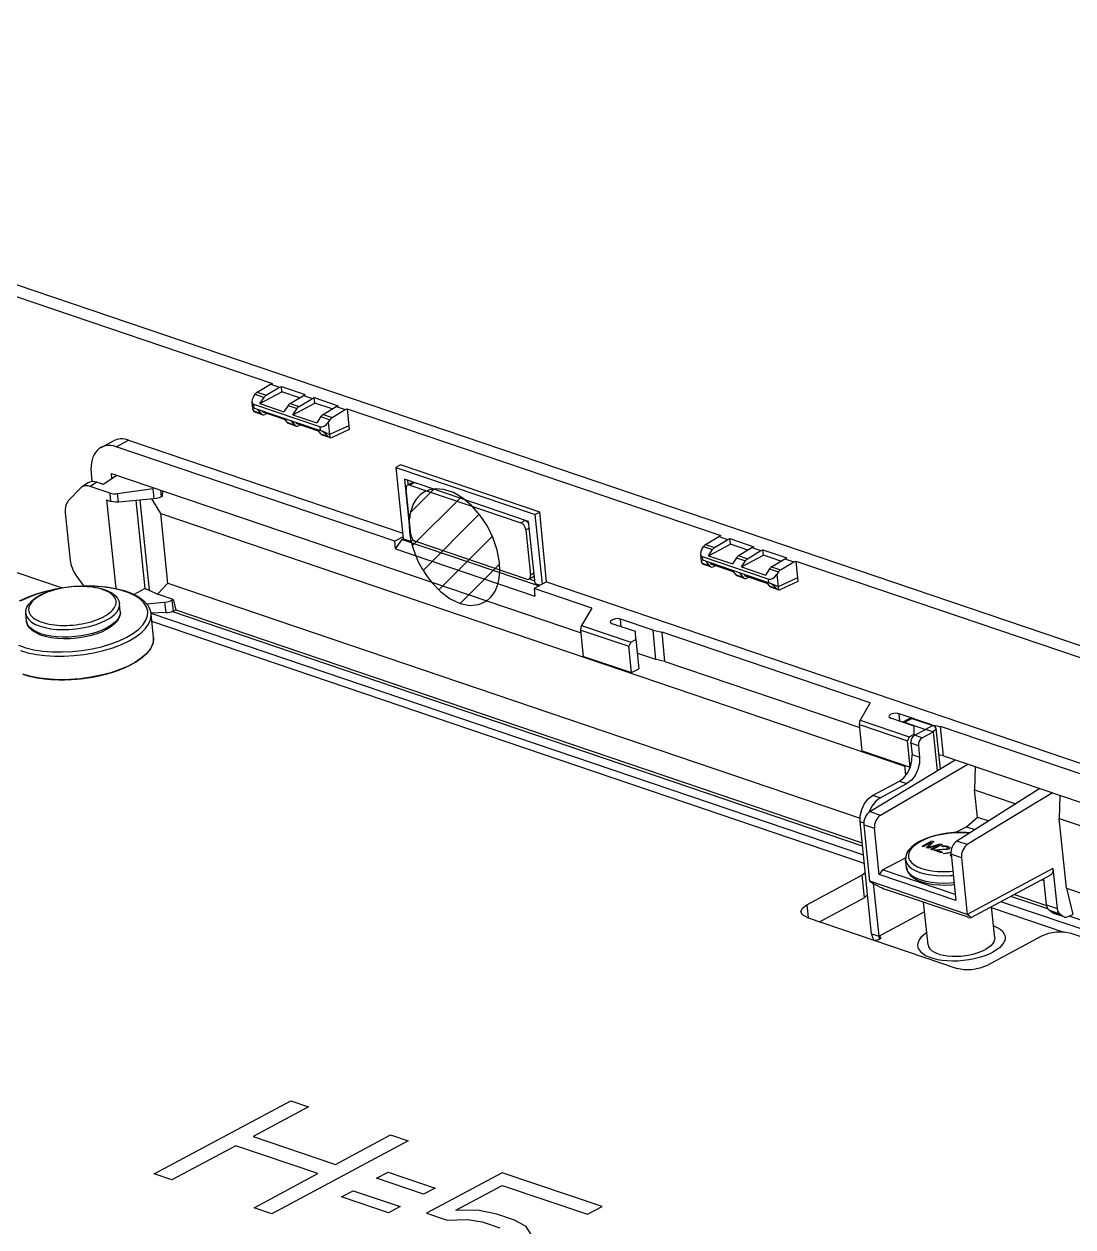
# Model space of a CAD drawing. Header units: millimetres. Extents: x 0 to 594, y 0 to 420.
# Drawn here: x 460.42 to 485.46, y 283.72 to 312.42 of the extents above; entities that cross this region are included whole.
import ezdxf

# ---------------------------------------------------------------- set-up
doc = ezdxf.new("R2010")
doc.units = ezdxf.units.MM
doc.header["$LTSCALE"] = 32.67
doc.layers.get('0').update_dxf_attribs({"linetype": 'CONTINUOUS'})
doc.layers.add('ASSEM_MEM', color=7, linetype='CONTINUOUS')

msp = doc.modelspace()

# ---------------------------------------------------------------- linework, layer by layer
at = {"color": 7, "linetype": 'CONTINUOUS'}
for p, q in [((460.824, 298.789), (460.828, 298.791)), ((461.176, 298.94), (461.328, 298.965)), ((462.719, 298.403), (462.701, 298.583)), ((460.481, 298.172), (460.463, 298.351)), ((462.325, 298.279), (462.322, 298.277)), ((462.719, 298.403), (462.72, 298.364)), ((463.512, 297.783), (463.454, 298.344)), ((460.486, 298.143), (460.481, 298.172)), ((460.513, 298.078), (460.486, 298.143)), ((460.959, 298.113), (461.02, 298.101)), ((462.49, 297.626), (462.691, 297.702)), ((462.691, 297.702), (462.871, 297.787)), ((462.876, 297.79), (462.871, 297.787)), ((462.876, 297.79), (463.032, 297.883)), ((462.931, 297.701), (463.087, 297.794)), ((460.291, 297.595), (460.464, 297.536)), ((460.464, 297.536), (460.658, 297.49)), ((460.658, 297.49), (460.869, 297.457)), ((460.869, 297.457), (461.094, 297.439)), ((461.094, 297.439), (461.328, 297.435)), ((462.045, 297.509), (462.273, 297.561)), ((462.273, 297.561), (462.49, 297.626)), ((463.492, 297.621), (463.436, 297.51)), ((462.904, 297.098), (462.706, 297.014)), ((463.079, 297.192), (462.904, 297.098)), ((460.583, 296.853), (460.39, 296.907)), ((462.489, 296.94), (462.257, 296.879)), ((462.706, 297.014), (462.489, 296.94))]:
    msp.add_line(p, q, dxfattribs=at)
for points in [[(460.315, 298.653), (460.505, 298.742), (460.714, 298.821), (460.939, 298.887), (461.176, 298.94)], [(461.195, 298.935), (461.17, 298.931), (460.941, 298.879), (460.724, 298.815), (460.524, 298.739), (460.344, 298.654)], [(460.463, 298.351), (460.465, 298.425), (460.488, 298.501), (460.534, 298.579), (460.604, 298.655), (460.693, 298.726), (460.799, 298.79)], [(460.824, 298.789), (460.775, 298.761), (460.728, 298.731), (460.687, 298.701), (460.649, 298.669), (460.617, 298.637), (460.59, 298.604), (460.567, 298.572), (460.55, 298.539), (460.538, 298.506), (460.531, 298.472), (460.529, 298.44), (460.533, 298.408), (460.542, 298.376), (460.556, 298.345), (460.576, 298.315), (460.6, 298.287), (460.63, 298.259)], [(460.799, 298.79), (460.916, 298.845), (461.043, 298.892), (461.18, 298.932), (461.324, 298.964), (461.471, 298.987), (461.621, 299.002), (461.77, 299.007), (461.915, 299.003), (462.056, 298.989), (462.188, 298.967), (462.31, 298.934), (462.42, 298.893), (462.515, 298.843), (462.592, 298.784), (462.648, 298.72), (462.684, 298.652), (462.701, 298.583)], [(462.574, 298.753), (462.549, 298.781), (462.52, 298.809), (462.486, 298.835), (462.446, 298.859), (462.403, 298.882), (462.355, 298.903), (462.304, 298.922), (462.25, 298.939), (462.191, 298.955), (462.129, 298.968), (462.064, 298.979), (461.998, 298.987), (461.928, 298.993), (461.858, 298.997), (461.785, 298.999), (461.712, 298.998), (461.638, 298.995), (461.563, 298.99), (461.489, 298.982), (461.415, 298.972), (461.342, 298.96), (461.269, 298.945), (461.199, 298.929), (461.13, 298.91), (461.064, 298.89), (461, 298.867), (460.939, 298.843), (460.881, 298.817), (460.828, 298.791)], [(461.654, 299.003), (461.669, 299.004), (461.916, 299.014), (462.157, 299.008), (462.389, 298.987), (462.608, 298.951), (462.809, 298.9), (462.989, 298.835), (463.145, 298.756)], [(462.923, 298.846), (462.751, 298.905), (462.557, 298.951), (462.345, 298.983), (462.12, 299.002), (461.886, 299.006), (461.854, 299.004)], [(463.193, 298.694), (463.072, 298.775), (462.923, 298.846)], [(462.325, 298.279), (462.375, 298.307), (462.421, 298.337), (462.462, 298.367), (462.5, 298.399), (462.532, 298.431), (462.56, 298.464), (462.582, 298.496), (462.599, 298.53), (462.612, 298.563), (462.619, 298.596), (462.62, 298.628), (462.616, 298.661), (462.607, 298.692), (462.593, 298.723), (462.574, 298.753)], [(462.382, 298.192), (462.485, 298.254), (462.571, 298.32), (462.633, 298.387), (462.676, 298.455), (462.699, 298.525), (462.701, 298.583)], [(463.145, 298.756), (463.272, 298.664), (463.366, 298.563), (463.427, 298.455), (463.454, 298.344)], [(463.33, 298.193), (463.368, 298.3), (463.373, 298.406), (463.345, 298.508), (463.284, 298.605), (463.193, 298.694)], [(460.463, 298.351), (460.464, 298.339), (460.487, 298.272), (460.533, 298.207), (460.601, 298.148), (460.694, 298.094), (460.802, 298.05)], [(460.63, 298.259), (460.664, 298.234), (460.703, 298.209)], [(460.703, 298.209), (460.746, 298.186), (460.794, 298.165), (460.845, 298.146)], [(462.019, 298.158), (462.085, 298.179), (462.15, 298.201), (462.21, 298.225), (462.268, 298.251), (462.322, 298.277)], [(462.719, 298.403), (462.717, 298.331), (462.695, 298.255), (462.65, 298.178), (462.583, 298.103), (462.496, 298.033), (462.392, 297.97)], [(462.72, 298.364), (462.702, 298.293), (462.662, 298.221), (462.6, 298.151), (462.513, 298.081), (462.41, 298.018)], [(463.087, 297.794), (463.22, 297.894), (463.321, 297.994), (463.395, 298.096), (463.44, 298.202), (463.456, 298.306), (463.454, 298.344)], [(461.216, 297.755), (461.071, 297.773), (460.936, 297.802), (460.813, 297.84), (460.706, 297.889), (460.617, 297.947), (460.55, 298.013), (460.506, 298.083), (460.483, 298.157), (460.481, 298.172)], [(460.821, 297.871), (460.715, 297.913), (460.627, 297.964), (460.561, 298.018), (460.513, 298.078)], [(460.802, 298.05), (460.923, 298.016), (461.059, 297.99), (461.198, 297.975), (461.346, 297.969), (461.501, 297.972), (461.659, 297.985), (461.817, 298.008), (461.973, 298.041), (462.119, 298.083), (462.26, 298.135), (462.382, 298.192)], [(462.41, 298.018), (462.303, 297.966), (462.182, 297.918), (462.056, 297.879), (461.923, 297.846), (461.782, 297.82), (461.639, 297.802), (461.492, 297.792), (461.345, 297.79), (461.201, 297.797), (461.065, 297.813), (460.935, 297.838), (460.821, 297.871)], [(460.845, 298.146), (460.899, 298.129), (460.959, 298.113)], [(461.02, 298.101), (461.085, 298.09), (461.152, 298.081), (461.221, 298.075), (461.292, 298.071), (461.364, 298.069), (461.438, 298.07), (461.512, 298.073), (461.586, 298.079), (461.661, 298.086), (461.735, 298.096), (461.808, 298.109), (461.88, 298.123), (461.95, 298.14), (462.019, 298.158)], [(462.392, 297.97), (462.27, 297.911), (462.135, 297.861)], [(463.032, 297.883), (463.161, 297.983), (463.261, 298.087), (463.33, 298.193)], [(460.332, 297.468), (460.513, 297.416), (460.716, 297.375), (460.925, 297.349), (461.144, 297.336), (461.375, 297.335), (461.611, 297.348), (461.849, 297.375), (462.088, 297.416), (462.32, 297.469), (462.539, 297.535), (462.749, 297.615), (462.931, 297.701)], [(462.135, 297.861), (461.991, 297.819), (461.839, 297.787), (461.682, 297.764), (461.524, 297.751), (461.368, 297.748), (461.216, 297.755)], [(463.512, 297.783), (463.514, 297.732), (463.492, 297.621)], [(461.328, 297.435), (461.568, 297.445), (461.808, 297.47), (462.045, 297.509)], [(463.436, 297.51), (463.348, 297.399), (463.228, 297.293), (463.079, 297.192)], [(462.257, 296.879), (462.014, 296.831), (461.765, 296.797), (461.514, 296.778), (461.266, 296.774), (461.025, 296.785), (460.796, 296.812), (460.583, 296.853)]]:
    msp.add_lwpolyline(points, dxfattribs=at)
at = {"layer": 'ASSEM_MEM', "color": 7, "linetype": 'CONTINUOUS'}
for p, q in [((441.911, 312.418), (524.03, 284.559)), ((454.712, 307.792), (466.348, 303.845)), ((465.985, 303.633), (466.302, 303.825)), ((466.2, 303.561), (466.516, 303.753)), ((466.302, 303.825), (466.348, 303.845)), ((466.302, 303.825), (466.516, 303.753)), ((466.516, 303.753), (466.563, 303.772)), ((466.575, 303.642), (466.563, 303.772)), ((466.563, 303.772), (467.135, 303.578)), ((465.859, 303.405), (465.877, 303.238)), ((465.895, 303.521), (465.936, 303.584)), ((465.936, 303.584), (466.151, 303.511)), ((465.985, 303.633), (466.2, 303.561)), ((466.052, 303.363), (466.575, 303.642)), ((466.052, 303.363), (466.151, 303.511)), ((466.993, 303.5), (466.575, 303.642)), ((466.772, 303.366), (467.088, 303.558)), ((466.839, 303.096), (467.362, 303.375)), ((466.986, 303.294), (467.303, 303.486)), ((467.088, 303.558), (467.135, 303.578)), ((467.088, 303.558), (467.303, 303.486)), ((467.303, 303.486), (467.349, 303.505)), ((467.362, 303.375), (467.349, 303.505)), ((467.349, 303.505), (467.921, 303.311)), ((467.779, 303.234), (467.362, 303.375)), ((466.078, 303.12), (465.904, 303.179)), ((465.916, 303.255), (465.907, 303.341)), ((467.48, 302.808), (465.907, 303.341)), ((465.916, 303.255), (467.489, 302.721)), ((466.11, 303.097), (465.931, 303.158)), ((465.987, 303.231), (466.078, 303.12)), ((466.052, 303.363), (466.624, 303.168)), ((466.641, 302.985), (466.104, 303.167)), ((466.11, 303.097), (466.134, 303.094)), ((466.134, 303.094), (466.166, 303.102)), ((466.221, 303.127), (466.166, 303.102)), ((466.723, 303.317), (466.624, 303.168)), ((466.723, 303.317), (466.937, 303.245)), ((466.772, 303.366), (466.986, 303.294)), ((466.839, 303.096), (466.937, 303.245)), ((466.839, 303.096), (467.411, 302.902)), ((467.558, 303.1), (467.875, 303.292)), ((467.558, 303.1), (467.773, 303.027)), ((467.773, 303.027), (468.089, 303.219)), ((467.875, 303.292), (467.921, 303.311)), ((467.875, 303.292), (468.089, 303.219)), ((468.089, 303.219), (468.136, 303.238)), ((468.136, 303.238), (468.183, 302.745)), ((468.136, 303.238), (477.055, 300.212)), ((466.613, 303.018), (466.704, 302.908)), ((466.882, 302.847), (466.704, 302.908)), ((466.914, 302.824), (466.735, 302.885)), ((466.792, 302.958), (466.882, 302.847)), ((466.908, 302.894), (467.445, 302.712)), ((466.914, 302.824), (466.938, 302.821)), ((466.938, 302.821), (466.971, 302.829)), ((467.025, 302.854), (466.971, 302.829)), ((467.509, 303.05), (467.411, 302.902)), ((467.48, 302.808), (467.489, 302.721)), ((467.509, 303.05), (467.724, 302.978)), ((467.724, 302.978), (467.682, 302.915)), ((467.682, 302.915), (467.72, 302.551)), ((468.175, 302.835), (467.712, 302.621)), ((467.417, 302.746), (467.508, 302.635)), ((467.558, 302.695), (467.489, 302.721)), ((467.683, 302.576), (467.508, 302.635)), ((467.719, 302.552), (467.54, 302.612)), ((467.639, 302.658), (467.558, 302.695)), ((467.712, 302.621), (467.639, 302.658)), ((467.683, 302.576), (467.701, 302.56)), ((467.701, 302.56), (467.719, 302.552)), ((467.719, 302.552), (467.72, 302.551)), ((467.72, 302.551), (467.747, 302.548)), ((467.747, 302.548), (467.775, 302.556)), ((468.183, 302.745), (467.775, 302.556)), ((462.261, 302.317), (462.557, 302.475)), ((462.622, 302.332), (462.917, 302.489)), ((469.272, 300.076), (462.622, 302.332)), ((462.917, 302.489), (469.46, 300.27)), ((462.022, 301.705), (462.041, 301.499)), ((462.639, 301.649), (462.311, 301.434)), ((462.519, 301.571), (462.508, 301.693)), ((462.508, 301.693), (473.721, 297.89)), ((469.406, 301.898), (469.297, 301.84)), ((469.297, 301.84), (469.474, 300.137)), ((469.297, 301.84), (472.622, 300.712)), ((472.731, 300.77), (469.406, 301.898)), ((461.796, 301.369), (461.76, 301.339)), ((461.955, 301.473), (461.796, 301.369)), ((462.156, 301.487), (461.999, 301.385)), ((462.474, 301.224), (461.999, 301.385)), ((462.311, 301.434), (462.156, 301.487)), ((469.499, 301.555), (469.652, 300.076)), ((472.466, 300.549), (469.499, 301.555)), ((469.575, 301.53), (469.587, 301.414)), ((469.68, 301.468), (469.576, 301.413)), ((469.736, 301.471), (469.632, 301.415)), ((469.632, 301.415), (472.278, 300.518)), ((461.76, 301.339), (461.476, 301.038)), ((462.495, 301.029), (462.474, 301.224)), ((462.651, 301.214), (463.496, 301.338)), ((462.672, 301.013), (462.651, 301.214)), ((463.521, 301.091), (462.672, 301.013)), ((463.682, 300.736), (463.47, 301.086)), ((463.496, 301.338), (463.521, 301.091)), ((463.68, 301.296), (463.696, 301.138)), ((463.696, 301.138), (463.728, 301.155)), ((463.728, 301.155), (463.731, 301.278)), ((469.65, 300.241), (469.539, 301.317)), ((469.646, 300.765), (470.209, 301.328)), ((469.689, 299.967), (470.854, 301.133)), ((462.39, 301.065), (462.609, 298.951)), ((462.39, 301.065), (462.495, 301.029)), ((463.086, 301.051), (463.304, 298.948)), ((463.188, 301.06), (463.411, 298.912)), ((461.404, 300.755), (461.522, 299.621)), ((463.854, 299.075), (463.682, 300.736)), ((463.682, 300.736), (481.445, 294.71)), ((469.945, 299.383), (471.286, 300.725)), ((472.382, 300.573), (472.278, 300.518)), ((472.62, 299.069), (472.466, 300.549)), ((472.731, 300.77), (472.622, 300.712)), ((472.794, 299.053), (472.622, 300.712)), ((472.891, 299.106), (472.731, 300.77)), ((472.483, 300.391), (472.399, 300.347)), ((472.399, 300.347), (472.51, 299.271)), ((469.469, 300.181), (469.272, 300.076)), ((469.288, 299.896), (469.272, 300.076)), ((469.288, 299.896), (469.449, 300.123)), ((469.474, 300.137), (469.449, 300.123)), ((469.449, 300.123), (472.72, 299.014)), ((469.474, 300.137), (469.652, 300.076)), ((469.652, 300.076), (469.722, 300.113)), ((472.417, 299.173), (469.772, 300.07)), ((470.319, 298.918), (471.6, 300.198)), ((476.602, 299.889), (476.643, 299.952)), ((476.643, 299.952), (476.858, 299.879)), ((476.692, 300.001), (477.009, 300.193)), ((476.692, 300.001), (476.907, 299.928)), ((476.759, 299.73), (477.282, 300.01)), ((476.907, 299.928), (477.223, 300.12)), ((477.009, 300.193), (477.055, 300.212)), ((477.009, 300.193), (477.223, 300.12)), ((477.223, 300.12), (477.27, 300.14)), ((477.27, 300.14), (477.842, 299.946)), ((477.282, 300.01), (477.27, 300.14)), ((477.7, 299.868), (477.282, 300.01)), ((477.479, 299.734), (477.795, 299.926)), ((477.795, 299.926), (477.842, 299.946)), ((477.795, 299.926), (478.01, 299.853)), ((469.288, 299.896), (472.613, 298.768)), ((476.566, 299.773), (476.584, 299.606)), ((478.187, 299.176), (476.614, 299.709)), ((476.623, 299.623), (476.614, 299.709)), ((476.759, 299.73), (476.858, 299.879)), ((476.759, 299.73), (477.331, 299.536)), ((477.43, 299.685), (477.331, 299.536)), ((477.43, 299.685), (477.644, 299.612)), ((477.479, 299.734), (477.693, 299.661)), ((477.546, 299.463), (478.069, 299.743)), ((477.693, 299.661), (478.01, 299.853)), ((478.01, 299.853), (478.056, 299.873)), ((478.056, 299.873), (478.628, 299.679)), ((478.069, 299.743), (478.056, 299.873)), ((478.486, 299.601), (478.069, 299.743)), ((478.265, 299.467), (478.582, 299.659)), ((478.582, 299.659), (478.628, 299.679)), ((478.582, 299.659), (478.796, 299.587)), ((461.317, 298.963), (459.641, 299.531)), ((470.835, 298.593), (471.772, 299.531)), ((476.785, 299.488), (476.611, 299.547)), ((478.196, 299.089), (476.623, 299.623)), ((476.817, 299.465), (476.638, 299.526)), ((476.694, 299.598), (476.785, 299.488)), ((476.811, 299.535), (477.347, 299.353)), ((477.347, 299.353), (476.811, 299.535)), ((476.817, 299.465), (476.841, 299.462)), ((476.841, 299.462), (476.873, 299.47)), ((476.928, 299.495), (476.873, 299.47)), ((477.32, 299.386), (477.411, 299.275)), ((477.546, 299.463), (477.644, 299.612)), ((477.546, 299.463), (478.118, 299.269)), ((478.216, 299.418), (478.118, 299.269)), ((478.216, 299.418), (478.431, 299.345)), ((478.265, 299.467), (478.48, 299.395)), ((478.48, 299.395), (478.796, 299.587)), ((478.796, 299.587), (478.843, 299.606)), ((478.843, 299.606), (487.601, 296.635)), ((478.843, 299.606), (478.89, 299.113)), ((461.659, 299.268), (461.841, 299.011)), ((463.854, 299.075), (463.605, 298.816)), ((463.854, 299.075), (480.379, 293.469)), ((472.578, 299.23), (472.474, 299.175)), ((472.475, 299.179), (472.613, 299.132)), ((472.594, 299.315), (472.51, 299.271)), ((472.891, 299.106), (472.596, 298.948)), ((472.62, 299.069), (472.744, 299.027)), ((472.891, 299.106), (492.697, 292.387)), ((477.589, 299.215), (477.411, 299.275)), ((477.621, 299.192), (477.442, 299.253)), ((477.499, 299.326), (477.589, 299.215)), ((477.615, 299.262), (478.152, 299.08)), ((477.621, 299.192), (477.645, 299.189)), ((477.645, 299.189), (477.678, 299.197)), ((477.732, 299.222), (477.678, 299.197)), ((478.124, 299.113), (478.215, 299.003)), ((478.187, 299.176), (478.196, 299.089)), ((478.265, 299.062), (478.196, 299.089)), ((478.431, 299.345), (478.389, 299.283)), ((478.389, 299.283), (478.427, 298.919)), ((478.881, 299.203), (478.419, 298.989)), ((478.89, 299.113), (478.482, 298.924)), ((463.042, 298.809), (463.304, 298.948)), ((463.304, 298.948), (463.411, 298.912)), ((463.411, 298.912), (463.605, 298.816)), ((463.984, 298.687), (463.605, 298.816)), ((472.596, 298.948), (472.613, 298.768)), ((473.973, 298.481), (472.596, 298.948)), ((478.39, 298.943), (478.215, 299.003)), ((478.426, 298.919), (478.247, 298.98)), ((478.346, 299.026), (478.265, 299.062)), ((478.419, 298.989), (478.346, 299.026)), ((478.39, 298.943), (478.408, 298.928)), ((478.408, 298.928), (478.427, 298.919)), ((478.427, 298.919), (478.454, 298.916)), ((478.454, 298.916), (478.482, 298.924)), ((463.347, 298.583), (463.777, 298.622)), ((463.777, 298.622), (463.803, 298.375)), ((463.952, 298.67), (463.984, 298.687)), ((463.952, 298.67), (463.979, 298.409)), ((463.984, 298.687), (464.046, 298.437)), ((463.803, 298.375), (463.454, 298.363)), ((480.47, 292.586), (463.459, 298.357)), ((480.437, 292.805), (463.948, 298.399)), ((463.979, 298.409), (464.046, 298.437)), ((464.046, 298.437), (480.429, 292.88)), ((473.973, 298.481), (473.729, 298.064)), ((474.676, 298.036), (474.661, 298.217)), ((475.44, 297.953), (474.661, 298.217)), ((480.412, 292.416), (463.473, 298.162)), ((473.713, 297.959), (473.729, 298.064)), ((473.778, 297.331), (473.713, 297.959)), ((473.713, 297.959), (474.857, 297.571)), ((473.729, 298.064), (474.902, 297.666)), ((475.017, 297.921), (474.46, 298.11)), ((475.024, 297.731), (475.017, 297.921)), ((475.44, 297.953), (475.653, 297.911)), ((475.504, 297.254), (475.44, 297.953)), ((463.513, 297.778), (463.512, 297.783)), ((474.902, 297.666), (474.857, 297.571)), ((474.902, 297.666), (475.024, 297.731)), ((475.024, 297.731), (475.096, 297.036)), ((480.622, 296.225), (475.653, 297.911)), ((475.717, 297.212), (475.653, 297.911)), ((463.343, 297.394), (463.35, 297.401)), ((463.435, 297.507), (463.438, 297.512)), ((463.491, 297.619), (463.493, 297.623)), ((474.922, 296.943), (474.857, 297.571)), ((475.504, 297.254), (475.071, 297.401)), ((462.9, 297.096), (462.908, 297.1)), ((462.908, 297.1), (462.918, 297.105)), ((462.918, 297.105), (462.927, 297.109)), ((462.927, 297.109), (462.94, 297.116)), ((462.94, 297.116), (462.954, 297.123)), ((463.075, 297.189), (463.082, 297.194)), ((463.082, 297.194), (463.098, 297.203)), ((463.098, 297.203), (463.11, 297.21)), ((473.778, 297.331), (474.922, 296.943)), ((475.717, 297.212), (475.504, 297.254)), ((475.717, 297.212), (480.37, 295.634)), ((460.476, 296.881), (460.491, 296.876)), ((460.535, 296.864), (460.551, 296.86)), ((460.551, 296.86), (460.566, 296.857)), ((460.566, 296.857), (460.586, 296.852)), ((460.754, 296.818), (460.776, 296.815)), ((460.776, 296.815), (460.793, 296.812)), ((461.021, 296.786), (461.03, 296.785)), ((461.26, 296.774), (461.271, 296.774)), ((461.451, 296.776), (461.47, 296.776)), ((461.47, 296.776), (461.489, 296.777)), ((461.489, 296.777), (461.517, 296.778)), ((461.912, 296.815), (461.944, 296.82)), ((461.944, 296.82), (461.976, 296.825)), ((461.976, 296.825), (462.009, 296.83)), ((462.009, 296.83), (462.033, 296.834)), ((462.033, 296.834), (462.051, 296.837)), ((462.051, 296.837), (462.085, 296.843)), ((462.085, 296.843), (462.098, 296.846)), ((462.098, 296.846), (462.117, 296.849)), ((462.117, 296.849), (462.139, 296.854)), ((462.139, 296.854), (462.17, 296.86)), ((462.17, 296.86), (462.189, 296.864)), ((462.189, 296.864), (462.214, 296.869)), ((462.214, 296.869), (462.251, 296.878)), ((462.251, 296.878), (462.262, 296.88)), ((462.262, 296.88), (462.292, 296.887)), ((462.341, 296.899), (462.359, 296.904)), ((462.359, 296.904), (462.377, 296.909)), ((462.377, 296.909), (462.401, 296.915)), ((462.471, 296.935), (462.491, 296.941)), ((462.491, 296.941), (462.514, 296.948)), ((462.514, 296.948), (462.537, 296.955)), ((474.922, 296.943), (475.096, 297.036)), ((480.622, 296.225), (480.378, 295.809)), ((482.089, 295.697), (481.31, 295.962)), ((481.326, 295.781), (481.31, 295.962)), ((480.363, 295.703), (480.378, 295.809)), ((480.363, 295.703), (481.507, 295.315)), ((480.428, 295.076), (480.363, 295.703)), ((480.378, 295.809), (481.552, 295.41)), ((481.666, 295.665), (481.109, 295.854)), ((481.391, 295.759), (481.557, 295.847)), ((481.44, 295.757), (481.614, 295.849)), ((481.44, 295.757), (481.941, 295.587)), ((481.614, 295.849), (482.114, 295.68)), ((481.673, 295.475), (481.666, 295.665)), ((482.114, 295.68), (481.941, 295.587)), ((482.089, 295.697), (482.302, 295.655)), ((482.091, 295.678), (482.089, 295.697)), ((489.917, 293.072), (482.302, 295.655)), ((482.367, 294.956), (482.302, 295.655)), ((481.552, 295.41), (481.507, 295.315)), ((481.552, 295.41), (481.673, 295.475)), ((481.673, 295.475), (481.676, 295.448)), ((481.681, 295.448), (481.941, 295.587)), ((481.86, 295.388), (481.681, 295.448)), ((481.86, 295.388), (482.12, 295.526)), ((482.12, 295.526), (481.941, 295.587)), ((482.12, 295.526), (482.216, 294.597)), ((482.189, 295.613), (482.29, 294.642)), ((480.428, 295.076), (481.572, 294.688)), ((481.572, 294.688), (481.507, 295.315)), ((481.77, 295.198), (481.591, 295.258)), ((481.591, 295.258), (481.619, 294.989)), ((481.77, 295.198), (481.798, 294.929)), ((480.614, 293.626), (482.65, 294.86)), ((481.58, 294.69), (481.616, 294.842)), ((481.616, 294.842), (481.619, 294.989)), ((481.619, 294.989), (481.798, 294.929)), ((482.367, 294.956), (482.255, 294.978)), ((482.367, 294.956), (489.665, 292.481)), ((480.867, 293.54), (482.95, 294.759)), ((481.468, 294.492), (481.443, 294.731)), ((483.125, 294.699), (483.111, 294.145)), ((480.678, 294.013), (481.319, 294.356)), ((480.856, 293.952), (481.497, 294.295)), ((481.319, 294.356), (481.497, 294.295)), ((480.856, 293.952), (480.678, 294.013)), ((484.673, 294.174), (482.686, 292.923)), ((484.974, 294.072), (482.938, 292.838)), ((483.111, 294.145), (484.097, 293.811)), ((483.178, 293.495), (483.111, 294.145)), ((485.145, 294.014), (485.132, 293.46)), ((480.662, 293.758), (480.595, 293.618)), ((480.614, 293.626), (480.867, 293.54)), ((480.475, 293.347), (480.378, 293.38)), ((480.654, 290.712), (480.378, 293.38)), ((482.915, 293.266), (483.178, 293.495)), ((483.178, 293.495), (483.449, 293.403)), ((485.132, 293.46), (501.884, 287.777)), ((485.304, 291.799), (485.132, 293.46)), ((480.473, 293.314), (480.722, 293.23)), ((480.613, 291.963), (480.473, 293.314)), ((480.836, 292.126), (480.722, 293.23)), ((482.647, 293.128), (482.915, 293.266)), ((482.915, 293.266), (483.12, 293.196)), ((482.938, 292.838), (482.686, 292.923)), ((480.911, 292.234), (481.466, 292.52)), ((481.483, 292.297), (481.464, 292.476)), ((482.797, 292.526), (482.549, 292.61)), ((482.549, 292.61), (482.663, 291.506)), ((482.797, 292.526), (482.937, 291.175)), ((480.481, 292.378), (480.412, 292.416)), ((480.911, 292.234), (480.836, 292.126)), ((482.649, 291.645), (480.911, 292.234)), ((484.981, 292.267), (482.937, 291.175)), ((484.981, 292.267), (485.08, 291.315)), ((479.106, 291.406), (480.423, 292.109)), ((480.423, 292.109), (480.503, 292.17)), ((480.423, 292.109), (480.479, 291.571)), ((482.937, 291.175), (480.613, 291.963)), ((480.84, 290.579), (480.702, 291.908)), ((482.663, 291.506), (480.836, 292.126)), ((484.92, 292.107), (483.021, 291.092)), ((484.716, 291.998), (484.769, 291.98)), ((484.83, 291.4), (484.765, 292.024)), ((480.559, 291.632), (480.479, 291.571)), ((482.955, 291.104), (480.988, 291.771)), ((484.862, 291.304), (483.978, 291.604)), ((484.061, 291.648), (484.826, 291.389)), ((485.304, 291.799), (502.178, 286.074)), ((485.304, 291.799), (485.46, 291.175)), ((479.106, 291.406), (479.138, 291.101)), ((479.41, 291), (480.479, 291.571)), ((482.001, 290.448), (481.896, 291.463)), ((483.593, 290.612), (483.515, 291.357)), ((485.226, 290.75), (483.518, 291.33)), ((500.051, 285.943), (483.74, 291.477)), ((484.83, 291.4), (485.08, 291.315)), ((479.117, 291.099), (482.692, 289.887)), ((481.92, 291.232), (480.833, 290.651)), ((484.893, 291.271), (485.143, 291.186)), ((484.972, 291.214), (484.893, 291.271)), ((485.222, 291.129), (484.972, 291.214)), ((485.001, 291.199), (484.972, 291.214)), ((485.251, 291.114), (485.001, 291.199)), ((485.143, 291.186), (485.222, 291.129)), ((485.222, 291.129), (485.251, 291.114)), ((485.346, 291.122), (485.46, 291.175)), ((500.625, 285.956), (485.368, 291.132)), ((480.654, 290.712), (480.833, 290.651)), ((480.654, 290.712), (480.676, 290.622)), ((480.676, 290.622), (480.71, 290.559)), ((484.713, 290.654), (483.396, 289.95)), ((499.652, 285.889), (485.417, 290.718)), ((463.528, 284.981), (466.789, 286.723)), ((467.209, 286.581), (465.891, 285.876)), ((466.789, 286.723), (467.209, 286.581)), ((465.891, 285.876), (467.853, 285.21)), ((467.853, 285.21), (469.172, 285.915)), ((469.172, 285.915), (469.592, 285.772)), ((465.475, 285.654), (463.949, 284.838)), ((467.437, 284.988), (465.475, 285.654)), ((469.592, 285.772), (466.332, 284.03)), ((468.835, 284.878), (469.112, 285.026)), ((469.112, 285.026), (470.233, 284.645)), ((471.835, 285.011), (470.031, 284.047)), ((474.218, 284.203), (471.835, 285.011)), ((463.949, 284.838), (463.528, 284.981)), ((465.911, 284.172), (467.437, 284.988)), ((469.956, 284.497), (468.835, 284.878)), ((468.002, 284.433), (468.28, 284.581)), ((469.124, 284.052), (468.002, 284.433)), ((468.28, 284.581), (469.401, 284.201)), ((470.233, 284.645), (469.956, 284.497)), ((470.728, 284.114), (471.838, 284.707)), ((471.838, 284.707), (473.871, 284.018)), ((466.332, 284.03), (465.911, 284.172)), ((469.401, 284.201), (469.124, 284.052)), ((473.871, 284.018), (474.218, 284.203)), ((470.031, 284.047), (470.522, 283.881)), ((470.522, 283.881), (471.01, 283.897)), ((471.287, 284.106), (470.728, 284.114)), ((471.01, 283.897), (471.36, 283.839)), ((471.707, 284.024), (471.287, 284.106)), ((472.127, 283.882), (471.707, 284.024)), ((472.408, 283.726), (472.127, 283.882)), ((471.36, 283.839), (471.78, 283.696)), ((472.551, 283.496), (472.408, 283.726))]:
    msp.add_line(p, q, dxfattribs=at)
at = {"layer": 'ASSEM_MEM', "color": 40, "linetype": 'CONTINUOUS'}
for p, q in [((481.858, 292.8), (482.094, 292.926)), ((481.888, 292.79), (481.858, 292.8)), ((482.074, 292.889), (481.888, 292.79)), ((481.959, 292.766), (482.074, 292.889)), ((482, 292.752), (481.959, 292.766)), ((482.256, 292.827), (482, 292.752)), ((482.139, 292.911), (482.005, 292.772)), ((482.005, 292.772), (482.291, 292.859)), ((482.071, 292.728), (482.256, 292.827)), ((482.094, 292.926), (482.139, 292.911)), ((482.337, 292.844), (482.101, 292.718)), ((482.291, 292.859), (482.337, 292.844)), ((482.327, 292.799), (482.352, 292.808)), ((482.352, 292.79), (482.327, 292.799)), ((482.352, 292.808), (482.393, 292.812)), ((482.378, 292.795), (482.352, 292.79)), ((482.403, 292.795), (482.378, 292.795)), ((482.393, 292.812), (482.423, 292.81)), ((482.433, 292.789), (482.403, 292.795)), ((482.423, 292.81), (482.463, 292.801)), ((482.453, 292.782), (482.433, 292.789)), ((482.474, 292.771), (482.453, 292.782)), ((482.463, 292.801), (482.484, 292.794)), ((482.479, 292.76), (482.474, 292.771)), ((482.474, 292.749), (482.479, 292.76)), ((482.484, 292.794), (482.509, 292.781)), ((482.519, 292.751), (482.504, 292.739)), ((482.509, 292.781), (482.519, 292.769)), ((482.519, 292.769), (482.519, 292.751)), ((482.101, 292.718), (482.071, 292.728)), ((482.142, 292.704), (482.167, 292.717)), ((482.324, 292.642), (482.142, 292.704)), ((482.167, 292.717), (482.434, 292.736)), ((482.444, 292.72), (482.207, 292.704)), ((482.207, 292.704), (482.349, 292.656)), ((482.349, 292.656), (482.324, 292.642)), ((482.364, 292.628), (482.551, 292.66)), ((482.395, 292.618), (482.364, 292.628)), ((482.55, 292.643), (482.395, 292.618)), ((482.434, 292.736), (482.464, 292.744)), ((482.469, 292.724), (482.444, 292.72)), ((482.464, 292.744), (482.474, 292.749)), ((482.494, 292.733), (482.469, 292.724)), ((482.504, 292.739), (482.494, 292.733)), ((482.537, 292.57), (482.549, 292.608)), ((482.553, 292.564), (482.537, 292.57))]:
    msp.add_line(p, q, dxfattribs=at)
at = {"layer": 'ASSEM_MEM', "color": 7, "linetype": 'CONTINUOUS'}
for points in [[(465.985, 303.633), (465.971, 303.623), (465.959, 303.613), (465.948, 303.6), (465.936, 303.584)], [(466.151, 303.511), (466.163, 303.527), (466.174, 303.54), (466.186, 303.55), (466.2, 303.561)], [(465.916, 303.255), (465.878, 303.265), (465.881, 303.255), (465.885, 303.252)], [(465.931, 303.158), (465.916, 303.166), (465.904, 303.179)], [(466.078, 303.12), (466.103, 303.1), (466.11, 303.097)], [(466.772, 303.366), (466.758, 303.356), (466.746, 303.346), (466.735, 303.333), (466.723, 303.317)], [(466.937, 303.245), (466.949, 303.261), (466.96, 303.273), (466.972, 303.284), (466.986, 303.294)], [(467.558, 303.1), (467.544, 303.09), (467.532, 303.079), (467.521, 303.067), (467.509, 303.05)], [(466.735, 302.885), (466.729, 302.888), (466.704, 302.908)], [(466.882, 302.847), (466.908, 302.827), (466.914, 302.824)], [(467.724, 302.978), (467.736, 302.994), (467.747, 303.006), (467.759, 303.017), (467.773, 303.027)], [(467.54, 302.612), (467.533, 302.615), (467.508, 302.635)], [(462.156, 301.487), (462.065, 301.504), (461.985, 301.489), (461.955, 301.473)], [(469.576, 301.413), (469.569, 301.408), (469.554, 301.393), (469.544, 301.372), (469.539, 301.346), (469.539, 301.317)], [(469.632, 301.415), (469.609, 301.42), (469.587, 301.417), (469.576, 301.413)], [(463.696, 301.138), (463.645, 301.116), (463.586, 301.1), (463.521, 301.091)], [(470.232, 301.33), (470.101, 301.307), (469.981, 301.257), (469.875, 301.181), (469.785, 301.081), (469.713, 300.96), (469.66, 300.818)], [(471.768, 299.574), (471.716, 299.862), (471.619, 300.153), (471.482, 300.434), (471.31, 300.694), (471.112, 300.921), (470.895, 301.105), (470.67, 301.238), (470.445, 301.314), (470.232, 301.33)], [(462.672, 301.013), (462.607, 301.011), (462.547, 301.017), (462.495, 301.029)], [(469.66, 300.818), (469.649, 300.779), (469.641, 300.74), (469.633, 300.7), (469.627, 300.659), (469.622, 300.617), (469.618, 300.574)], [(469.618, 300.574), (469.616, 300.53), (469.615, 300.486), (469.615, 300.441), (469.616, 300.395), (469.619, 300.349), (469.623, 300.302)], [(472.399, 300.347), (472.393, 300.378), (472.382, 300.409), (472.367, 300.438), (472.348, 300.466), (472.326, 300.488), (472.302, 300.506), (472.278, 300.518)], [(472.382, 300.573), (472.406, 300.562), (472.43, 300.544), (472.452, 300.521), (472.471, 300.494), (472.472, 300.491)], [(469.623, 300.302), (469.624, 300.293), (469.625, 300.283), (469.627, 300.274), (469.628, 300.26), (469.63, 300.25), (469.631, 300.238)], [(469.631, 300.238), (469.633, 300.224), (469.636, 300.205), (469.639, 300.186), (469.642, 300.171), (469.645, 300.152), (469.649, 300.131)], [(469.65, 300.241), (469.656, 300.21), (469.667, 300.179), (469.683, 300.149), (469.702, 300.122), (469.724, 300.099), (469.747, 300.081), (469.772, 300.07)], [(469.649, 300.131), (469.693, 299.951), (469.754, 299.772), (469.832, 299.59), (469.923, 299.419), (470.027, 299.257), (470.145, 299.102)], [(476.692, 300.001), (476.678, 299.991), (476.666, 299.98), (476.655, 299.968), (476.643, 299.952)], [(476.858, 299.879), (476.869, 299.895), (476.881, 299.908), (476.893, 299.918), (476.907, 299.928)], [(477.479, 299.734), (477.465, 299.724), (477.453, 299.713), (477.441, 299.701), (477.43, 299.685)], [(477.644, 299.612), (477.656, 299.628), (477.667, 299.641), (477.679, 299.651), (477.693, 299.661)], [(471.466, 298.654), (471.571, 298.75), (471.656, 298.872), (471.721, 299.021), (471.761, 299.189), (471.777, 299.373), (471.768, 299.574)], [(476.623, 299.623), (476.585, 299.632), (476.588, 299.623), (476.592, 299.62)], [(476.639, 299.525), (476.623, 299.534), (476.611, 299.547)], [(476.785, 299.488), (476.81, 299.468), (476.817, 299.465)], [(478.265, 299.467), (478.251, 299.457), (478.239, 299.447), (478.228, 299.434), (478.216, 299.418)], [(478.431, 299.345), (478.442, 299.362), (478.454, 299.374), (478.465, 299.385), (478.48, 299.395)], [(470.145, 299.102), (470.362, 298.879), (470.594, 298.707), (470.832, 298.594), (471.066, 298.546), (471.279, 298.566), (471.466, 298.654)], [(472.417, 299.173), (472.441, 299.168), (472.462, 299.17), (472.474, 299.175)], [(472.474, 299.175), (472.481, 299.179), (472.496, 299.195), (472.506, 299.216), (472.511, 299.242), (472.51, 299.271)], [(472.601, 299.252), (472.6, 299.25), (472.585, 299.235), (472.578, 299.23)], [(477.442, 299.253), (477.436, 299.256), (477.411, 299.275)], [(477.589, 299.215), (477.615, 299.195), (477.621, 299.192)], [(478.247, 298.98), (478.24, 298.983), (478.215, 299.003)], [(463.777, 298.622), (463.841, 298.632), (463.901, 298.648), (463.952, 298.67)], [(474.617, 298.232), (474.537, 298.224), (474.465, 298.203), (474.422, 298.171), (474.416, 298.149)], [(474.617, 298.232), (474.638, 298.223), (474.661, 298.217)], [(474.416, 298.149), (474.42, 298.136), (474.46, 298.11)], [(463.493, 297.623), (463.497, 297.635), (463.501, 297.649), (463.504, 297.66), (463.507, 297.675), (463.509, 297.686), (463.511, 297.701)], [(463.511, 297.701), (463.511, 297.704), (463.512, 297.709), (463.513, 297.715), (463.513, 297.72), (463.514, 297.726), (463.514, 297.733)], [(463.514, 297.733), (463.514, 297.739), (463.514, 297.747), (463.514, 297.753), (463.514, 297.761), (463.513, 297.77), (463.513, 297.778)], [(463.229, 297.293), (463.249, 297.309), (463.269, 297.326), (463.288, 297.342), (463.306, 297.358), (463.323, 297.375), (463.343, 297.394)], [(463.35, 297.401), (463.365, 297.418), (463.38, 297.435), (463.394, 297.451), (463.409, 297.471), (463.422, 297.488), (463.435, 297.507)], [(463.438, 297.512), (463.444, 297.521), (463.449, 297.529), (463.454, 297.538), (463.459, 297.546), (463.463, 297.555), (463.468, 297.564)], [(463.468, 297.564), (463.472, 297.572), (463.476, 297.581), (463.48, 297.589), (463.483, 297.598), (463.488, 297.609), (463.491, 297.619)], [(462.708, 297.015), (462.74, 297.027), (462.771, 297.039), (462.802, 297.052), (462.837, 297.067), (462.867, 297.081), (462.9, 297.096)], [(462.954, 297.123), (462.963, 297.127), (462.972, 297.132), (462.981, 297.137), (462.995, 297.144)], [(462.995, 297.144), (463.008, 297.151), (463.021, 297.158), (463.034, 297.166), (463.047, 297.173), (463.06, 297.18), (463.075, 297.189)], [(463.11, 297.21), (463.118, 297.215), (463.126, 297.221), (463.133, 297.226), (463.145, 297.233)], [(463.145, 297.233), (463.157, 297.241), (463.172, 297.251), (463.186, 297.262), (463.201, 297.272), (463.215, 297.283), (463.229, 297.293)], [(460.394, 296.906), (460.404, 296.903), (460.418, 296.898), (460.432, 296.894), (460.446, 296.889), (460.461, 296.885), (460.476, 296.881)], [(460.491, 296.876), (460.5, 296.874), (460.51, 296.871), (460.52, 296.868), (460.535, 296.864)], [(460.586, 296.852), (460.607, 296.847), (460.628, 296.842), (460.654, 296.837), (460.676, 296.833), (460.698, 296.828), (460.726, 296.823)], [(460.726, 296.823), (460.732, 296.822), (460.754, 296.818)], [(460.793, 296.812), (460.827, 296.807), (460.862, 296.802), (460.902, 296.797), (460.938, 296.793), (460.979, 296.789), (461.021, 296.786)], [(461.03, 296.785), (461.067, 296.782), (461.103, 296.78), (461.14, 296.778), (461.177, 296.776), (461.221, 296.775), (461.26, 296.774)], [(461.271, 296.774), (461.296, 296.774), (461.328, 296.774), (461.359, 296.774), (461.385, 296.774), (461.417, 296.775), (461.451, 296.776)], [(461.517, 296.778), (461.555, 296.78), (461.6, 296.783), (461.639, 296.786), (461.684, 296.789), (461.722, 296.793), (461.767, 296.797)], [(461.767, 296.797), (461.787, 296.799), (461.812, 296.802), (461.838, 296.806), (461.863, 296.809), (461.883, 296.811), (461.912, 296.815)], [(462.292, 296.887), (462.31, 296.892), (462.341, 296.899)], [(462.401, 296.915), (462.412, 296.918), (462.436, 296.925)], [(462.436, 296.925), (462.448, 296.928), (462.471, 296.935)], [(462.537, 296.955), (462.554, 296.96), (462.568, 296.965)], [(462.568, 296.965), (462.59, 296.972), (462.612, 296.98), (462.635, 296.988), (462.662, 296.997), (462.683, 297.005), (462.708, 297.015)], [(481.267, 295.976), (481.186, 295.968), (481.115, 295.948), (481.072, 295.915), (481.065, 295.893)], [(481.267, 295.976), (481.287, 295.968), (481.31, 295.962)], [(481.065, 295.893), (481.069, 295.881), (481.109, 295.854)], [(481.557, 295.847), (481.574, 295.853), (481.614, 295.849)], [(482.114, 295.68), (482.169, 295.649), (482.189, 295.613)], [(481.591, 295.258), (481.594, 295.314), (481.612, 295.37), (481.642, 295.417), (481.681, 295.448)], [(481.86, 295.388), (481.821, 295.356), (481.79, 295.309), (481.772, 295.253), (481.77, 295.198)], [(482.189, 295.613), (482.172, 295.567), (482.12, 295.526)], [(481.798, 294.929), (481.795, 294.781), (481.759, 294.63)], [(481.319, 294.356), (481.424, 294.435), (481.513, 294.55), (481.58, 294.69)], [(481.759, 294.63), (481.692, 294.489), (481.602, 294.374), (481.497, 294.295)], [(480.378, 293.38), (480.38, 293.527), (480.417, 293.678), (480.483, 293.819), (480.573, 293.934), (480.678, 294.013)], [(480.856, 293.952), (480.752, 293.873), (480.662, 293.758)], [(480.473, 293.314), (480.477, 293.404), (480.505, 293.494), (480.553, 293.572), (480.614, 293.626)], [(482.999, 293.12), (482.911, 293.128), (482.765, 293.132), (482.616, 293.126), (482.466, 293.112), (482.319, 293.088), (482.176, 293.056), (482.04, 293.016), (481.913, 292.968), (481.797, 292.913)], [(482.987, 293.113), (482.926, 293.119), (482.783, 293.124), (482.635, 293.12), (482.485, 293.107), (482.338, 293.084), (482.196, 293.053), (482.061, 293.013), (481.937, 292.967), (481.826, 292.914)], [(481.797, 292.913), (481.692, 292.849), (481.603, 292.779), (481.535, 292.703), (481.489, 292.626), (481.467, 292.55), (481.464, 292.476)], [(481.826, 292.914), (481.73, 292.856), (481.651, 292.794), (481.591, 292.73), (481.551, 292.664), (481.533, 292.597), (481.535, 292.532), (481.558, 292.47), (481.603, 292.412), (481.667, 292.358), (481.749, 292.311), (481.849, 292.271), (481.963, 292.238)], [(482.938, 292.838), (482.877, 292.783), (482.829, 292.706), (482.801, 292.616), (482.797, 292.526)], [(481.464, 292.476), (481.467, 292.456), (481.493, 292.389), (481.54, 292.327), (481.609, 292.269), (481.697, 292.219), (481.804, 292.176), (481.926, 292.141), (482.062, 292.116), (482.208, 292.1)], [(482.619, 291.927), (482.539, 291.919), (482.381, 291.915), (482.227, 291.921), (482.08, 291.936), (481.945, 291.962), (481.822, 291.996), (481.716, 292.039), (481.627, 292.09), (481.559, 292.147), (481.511, 292.21), (481.486, 292.277), (481.483, 292.297)], [(481.483, 292.297), (481.499, 292.227), (481.536, 292.159), (481.593, 292.095), (481.671, 292.036), (481.767, 291.985), (481.878, 291.944), (482.001, 291.912), (482.134, 291.89), (482.274, 291.877), (482.42, 291.873), (482.569, 291.879), (482.624, 291.884)], [(481.963, 292.238), (482.09, 292.215), (482.226, 292.2), (482.37, 292.195), (482.518, 292.199), (482.591, 292.205)], [(484.981, 292.267), (484.976, 292.186), (484.945, 292.127), (484.92, 292.107)], [(482.208, 292.1), (482.362, 292.094), (482.521, 292.099), (482.601, 292.106)], [(478.966, 291.233), (479.001, 291.326), (479.106, 291.406)], [(484.893, 291.271), (484.862, 291.303), (484.841, 291.347), (484.83, 291.4)], [(479.117, 291.099), (479.007, 291.16), (478.966, 291.233)], [(485.08, 291.315), (485.091, 291.262), (485.113, 291.218), (485.143, 291.186)], [(485.251, 291.114), (485.26, 291.111), (485.302, 291.109), (485.346, 291.122)], [(483.562, 290.905), (483.57, 290.902), (483.652, 290.864), (483.721, 290.821), (483.775, 290.773), (483.813, 290.722), (483.836, 290.667), (483.841, 290.638)], [(485.417, 290.718), (485.254, 290.75), (485.063, 290.75), (484.873, 290.716), (484.713, 290.654)], [(480.87, 290.618), (480.87, 290.61), (480.852, 290.586), (480.814, 290.565), (480.762, 290.552), (480.733, 290.551)], [(480.833, 290.651), (480.863, 290.634), (480.87, 290.618)], [(481.971, 290.74), (481.961, 290.734), (481.889, 290.68), (481.831, 290.624), (481.788, 290.566), (481.762, 290.507), (481.751, 290.449), (481.752, 290.422)], [(483.593, 290.612), (483.59, 290.566), (483.574, 290.518), (483.542, 290.47), (483.497, 290.423), (483.439, 290.378), (483.369, 290.336)], [(483.841, 290.638), (483.842, 290.61), (483.832, 290.552), (483.805, 290.494), (483.763, 290.436), (483.705, 290.38), (483.633, 290.326), (483.548, 290.275)], [(481.752, 290.422), (481.758, 290.393), (481.78, 290.338), (481.819, 290.286), (481.873, 290.239), (481.941, 290.196), (482.023, 290.158), (482.118, 290.126), (482.223, 290.1), (482.337, 290.081), (482.458, 290.07), (482.585, 290.065), (482.715, 290.068), (482.846, 290.078), (482.976, 290.095), (483.104, 290.119), (483.227, 290.15), (483.343, 290.187), (483.45, 290.228), (483.548, 290.275)], [(482.001, 290.448), (482.014, 290.4), (482.041, 290.356), (482.083, 290.316), (482.138, 290.279), (482.205, 290.248), (482.283, 290.221), (482.37, 290.2), (482.466, 290.186), (482.568, 290.178), (482.674, 290.176), (482.782, 290.181), (482.891, 290.192), (482.997, 290.21), (483.101, 290.234), (483.198, 290.263), (483.288, 290.297), (483.369, 290.336)], [(483.396, 289.95), (483.236, 289.889), (483.047, 289.855), (482.855, 289.854), (482.692, 289.887)]]:
    msp.add_lwpolyline(points, dxfattribs=at)
for centre, major_axis, ratio, start_param, end_param in [((466.002, 303.485), (0.12, 0.129), 0.609038, 1.838053, 3.408849), ((466.042, 303.101), (-0.161, 0.153), 0.241386, 5.802012, 7.090597), ((467.575, 302.951), (0.12, 0.129), 0.609038, 3.408849, 4.979645), ((463, 301.634), (-0.44, 0.842), 0.622326, -0.577678, 0.005812), ((467.615, 302.568), (-0.161, 0.153), 0.241386, 4.513427, 5.802012), ((462.701, 301.475), (-0.435, 0.845), 0.624541, -0.574114, 0.996682), ((462.046, 300.935), (-0.235, 0.443), 0.617647, -0.579576, 0.057414), ((462.646, 301.336), (0.247, 0.044), 0.484914, -2.421732, -1.636334), ((461.762, 300.634), (-0.235, 0.443), 0.617647, 0.205822, 0.99122), ((476.709, 299.853), (0.12, 0.129), 0.609038, 1.838053, 3.408849), ((461.879, 299.5), (-0.235, 0.443), 0.617647, 0.99122, 1.776619), ((476.748, 299.469), (-0.161, 0.153), 0.241212, 5.801358, 7.091313), ((478.282, 299.319), (0.12, 0.129), 0.609038, 3.408849, 4.979645), ((478.321, 298.936), (-0.161, 0.153), 0.241212, 4.511403, 5.801358), ((463.8, 298.469), (0.25, 0.009), 0.377317, -1.574681, -0.789283), ((480.899, 293.321), (0.085, 0.235), 0.669639, 0.67488, 2.193316), ((482.718, 292.704), (0.076, 0.238), 0.641576, 0.65224, 2.170677), ((480.792, 291.902), (0.265, -0.141), 0.128911, -2.240673, -0.669877), ((482.758, 291.235), (0.265, -0.141), 0.128911, 5.613309, 7.184105)]:
    msp.add_ellipse(centre, major_axis=major_axis, ratio=ratio, start_param=start_param, end_param=end_param, dxfattribs=at)

doc.saveas('drawing.dxf')
